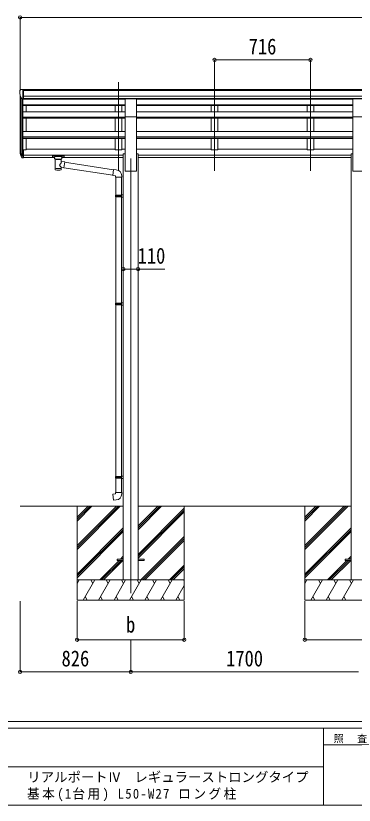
# Model space of a CAD drawing. Units: millimetres at full size, sheet at 1:25. Extents: x -6988 to 7066, y -4877 to 4823.
# Drawn here: x -8 to 2519, y -4877 to 1015 of the extents above; entities that cross this region are included whole.
import ezdxf
from ezdxf.enums import TextEntityAlignment as Align

# ---------------------------------------------------------------- set-up
doc = ezdxf.new("R2010")
doc.units = ezdxf.units.MM
doc.header["$LTSCALE"] = 25
doc.header["$PDMODE"] = 32
doc.header["$PDSIZE"] = 25
for name, color, linetype, lineweight in [('0-0_0', 7, 'Continuous', 9), ('0-1_本体', 4, 'Continuous', 9), ('0-2_部品', 7, 'Continuous', 9), ('0-8_PARTS2', 2, 'Continuous', 9), ('0-A_寸法', 6, 'Continuous', 9), ('F-0_240', 7, 'Continuous', 9)]:
    doc.layers.add(name, color=color, linetype=linetype, lineweight=lineweight)
doc.styles.add('ＭＳ ゴシック', font='')
doc.styles.get('ＭＳ ゴシック').set_extended_font_data('MS Gothic')

msp = doc.modelspace()

# ---------------------------------------------------------------- linework, layer by layer
at = {"layer": '0-0_0'}
for p, q in [((24.13, -2645.47), (795.13, -2645.47)), ((450.13, -2645.47), (450.13, -3345.47)), ((450.13, -2939.65), (744.31, -2645.47)), ((450.13, -2953.79), (758.45, -2645.47)), ((450.13, -2967.93), (772.6, -2645.47)), ((450.13, -2755.8), (560.46, -2645.47)), ((450.13, -2741.66), (546.32, -2645.47)), ((450.13, -2727.52), (532.18, -2645.47)), ((905.13, -2645.47), (2495.13, -2645.47)), ((905.13, -2821.3), (1080.96, -2645.47)), ((905.13, -2807.16), (1066.82, -2645.47)), ((905.13, -2793.02), (1052.68, -2645.47)), ((1250.13, -2645.47), (1250.13, -3345.47)), ((2150.13, -2645.47), (2150.13, -3345.47)), ((2150.13, -2939.65), (2444.31, -2645.47)), ((2150.13, -2953.79), (2458.45, -2645.47)), ((2150.13, -2967.93), (2472.6, -2645.47)), ((2150.13, -2755.8), (2260.46, -2645.47)), ((2150.13, -2741.66), (2246.32, -2645.47)), ((2150.13, -2727.52), (2232.18, -2645.47)), ((905.13, -3005.15), (1250.13, -2660.15)), ((905.13, -3019.29), (1250.13, -2674.29)), ((905.13, -3033.43), (1250.13, -2688.44)), ((450.13, -3151.78), (795.13, -2806.78)), ((450.13, -3165.92), (795.13, -2820.93)), ((2150.13, -3151.78), (2495.13, -2806.78)), ((2150.13, -3165.92), (2495.13, -2820.93)), ((450.13, -3180.07), (795.13, -2835.07)), ((926.94, -3195.47), (1250.13, -2872.28)), ((941.08, -3195.47), (1250.13, -2886.43)), ((2150.13, -3180.07), (2495.13, -2835.07)), ((955.23, -3195.47), (1250.13, -2900.57)), ((618.57, -3195.47), (764.07, -3049.97)), ((632.72, -3195.47), (778.22, -3049.97)), ((646.86, -3195.47), (792.36, -3049.97)), ((773.07, -3040.97), (795.13, -3018.91)), ((787.22, -3040.97), (795.13, -3033.06)), ((2318.57, -3195.47), (2464.07, -3049.97)), ((2332.72, -3195.47), (2478.22, -3049.97)), ((2346.86, -3195.47), (2492.36, -3049.97)), ((2473.07, -3040.97), (2495.13, -3018.91)), ((2487.22, -3040.97), (2495.13, -3033.06)), ((1139.07, -3195.47), (1250.13, -3084.41)), ((1153.22, -3195.47), (1250.13, -3098.56)), ((1167.36, -3195.47), (1250.13, -3112.7)), ((1250.13, -3195.47), (450.13, -3195.47)), ((450.13, -3222.98), (466.01, -3195.47)), ((494.88, -3345.47), (581.48, -3195.47)), ((566.48, -3221.45), (551.48, -3195.47)), ((610.35, -3345.47), (696.95, -3195.47)), ((681.95, -3221.45), (666.95, -3195.47)), ((725.82, -3345.47), (812.42, -3195.47)), ((797.42, -3221.45), (782.42, -3195.47)), ((841.29, -3345.47), (927.89, -3195.47)), ((912.89, -3221.45), (897.89, -3195.47)), ((956.76, -3345.47), (1043.36, -3195.47)), ((1028.36, -3221.45), (1013.36, -3195.47)), ((1072.23, -3345.47), (1158.83, -3195.47)), ((1128.83, -3195.47), (1143.83, -3221.45)), ((1187.7, -3345.47), (1250.13, -3237.33)), ((1244.3, -3195.47), (1250.13, -3205.57)), ((2950.13, -3195.47), (2150.13, -3195.47)), ((2150.13, -3222.98), (2166.01, -3195.47)), ((2194.88, -3345.47), (2281.48, -3195.47)), ((2266.48, -3221.45), (2251.48, -3195.47)), ((2310.35, -3345.47), (2396.95, -3195.47)), ((2381.95, -3221.45), (2366.95, -3195.47)), ((2425.82, -3345.47), (2512.42, -3195.47)), ((2497.42, -3221.45), (2482.42, -3195.47)), ((450.13, -3345.47), (1250.13, -3345.47)), ((509.88, -3319.49), (524.87, -3345.47)), ((625.35, -3319.49), (640.35, -3345.47)), ((740.82, -3319.49), (755.82, -3345.47)), ((856.29, -3319.49), (871.29, -3345.47)), ((971.76, -3319.49), (986.76, -3345.47)), ((1087.23, -3319.49), (1102.23, -3345.47)), ((1202.7, -3319.49), (1217.7, -3345.47)), ((2150.13, -3345.47), (2950.13, -3345.47)), ((2209.88, -3319.49), (2224.87, -3345.47)), ((2325.35, -3319.49), (2340.35, -3345.47)), ((2440.82, -3319.49), (2455.82, -3345.47))]:
    msp.add_line(p, q, dxfattribs=at)
at = {"layer": '0-1_本体'}
for p, q in [((24.13, 13.8), (24.13, 427.31)), ((50.63, 464.06), (5049.63, 464.06)), ((50.63, 458.71), (5049.63, 458.71)), ((50.63, 415.19), (5049.63, 415.19)), ((28.41, 408.51), (28.41, -10.47)), ((38.13, 393.16), (38.13, -28.47)), ((44.13, 393.68), (44.13, 15.97)), ((44.13, 392.19), (807.63, 392.19)), ((50.63, 397.52), (5049.63, 397.52)), ((807.63, 395.14), (50.63, 395.14)), ((735.13, 395.14), (735.13, 392.19)), ((785.13, 395.14), (785.13, 392.19)), ((892.63, 395.14), (2507.63, 395.14)), ((892.63, 392.19), (2507.63, 392.19)), ((1451.13, 395.14), (1451.13, 392.19)), ((1501.13, 395.14), (1501.13, 392.19)), ((2167.13, 395.14), (2167.13, 392.19)), ((2217.13, 395.14), (2217.13, 392.19)), ((44.13, 350.23), (807.63, 350.23)), ((44.13, 348.54), (807.63, 348.54)), ((44.13, 344.75), (807.63, 344.75)), ((44.13, 299.33), (807.63, 299.33)), ((69.13, 299.33), (69.13, 344.75)), ((735.13, 344.75), (735.13, 299.33)), ((785.13, 344.75), (785.13, 299.33)), ((892.63, 350.23), (2507.63, 350.23)), ((892.63, 348.54), (2507.63, 348.54)), ((892.63, 344.75), (2507.63, 344.75)), ((892.63, 299.33), (2507.63, 299.33)), ((1451.13, 344.75), (1451.13, 299.33)), ((1501.13, 344.75), (1501.13, 299.33)), ((2167.13, 344.75), (2167.13, 299.33)), ((2217.13, 344.75), (2217.13, 299.33)), ((44.13, 258.74), (807.63, 258.74)), ((44.13, 257.06), (807.63, 257.06)), ((44.13, 250.19), (807.63, 250.19)), ((69.13, 151.09), (69.13, 250.19)), ((735.13, 250.19), (735.13, 151.09)), ((785.13, 250.19), (785.13, 151.09)), ((807.63, -145.47), (807.63, 261.49)), ((892.63, -145.47), (892.63, 261.49)), ((892.63, 258.74), (2507.63, 258.74)), ((892.63, 257.06), (2507.63, 257.06)), ((892.63, 250.19), (2507.63, 250.19)), ((1451.13, 250.19), (1451.13, 151.09)), ((1501.13, 250.19), (1501.13, 151.09)), ((2167.13, 250.19), (2167.13, 151.09)), ((2217.13, 250.19), (2217.13, 151.09)), ((2507.63, -145.47), (2507.63, 261.49)), ((44.13, 151.09), (807.63, 151.09)), ((892.63, 151.09), (2507.63, 151.09)), ((44.13, 111.95), (807.63, 111.95)), ((44.13, 110.28), (807.63, 110.28)), ((44.13, 100.64), (807.63, 100.64)), ((69.13, 15.14), (69.13, 100.64)), ((735.13, 100.64), (735.13, 15.14)), ((892.63, 111.95), (2507.63, 111.95)), ((892.63, 110.28), (2507.63, 110.28)), ((892.63, 100.64), (2507.63, 100.64)), ((1451.13, 100.64), (1451.13, 15.14)), ((2167.13, 100.64), (2167.13, 15.14)), ((50.63, 15.14), (69.13, 15.14)), ((69.13, 20.35), (735.13, 20.35)), ((785.13, 20.35), (807.63, 20.35)), ((892.63, 20.35), (1451.13, 20.35)), ((1501.13, 20.35), (2167.13, 20.35)), ((2217.13, 20.35), (2507.63, 20.35)), ((50.63, -23.95), (795.13, -23.95)), ((50.63, -25.33), (795.13, -25.33)), ((50.63, -42.51), (282.13, -42.51)), ((336.13, -42.51), (795.13, -42.51)), ((795.13, -15.47), (807.63, -15.47)), ((795.13, -15.47), (795.13, -3195.47)), ((892.63, -15.47), (905.13, -15.47)), ((905.13, -15.47), (905.13, -3195.47)), ((905.13, -23.95), (2495.13, -23.95)), ((905.13, -25.33), (2495.13, -25.33)), ((905.13, -42.51), (2495.13, -42.51)), ((2495.13, -15.47), (2507.63, -15.47)), ((2495.13, -15.47), (2495.13, -3195.47)), ((807.63, -145.47), (892.63, -145.47)), ((2507.63, -145.47), (2592.63, -145.47))]:
    msp.add_line(p, q, dxfattribs=at)
for points in [[(785.13, 100.64), (785.13, 15.14), (735.13, 15.14)], [(1501.13, 100.64), (1501.13, 15.14), (1451.13, 15.14)], [(2217.13, 100.64), (2217.13, 15.14), (2167.13, 15.14)]]:
    msp.add_lwpolyline(points, dxfattribs=at)
at = {"layer": '0-2_部品'}
for p, q in [((22.13, 456.3), (22.13, 455.67)), ((29.04, 465.1), (24.97, 459.29)), ((32.13, 465.67), (29.8, 465.52)), ((32.13, 465.67), (50.63, 465.67)), ((44.13, 392.68), (44.13, 465.67)), ((50.63, 465.67), (60.63, 465.58)), ((50.63, 393.68), (50.63, 465.67)), ((60.63, 463.48), (60.63, 465.58)), ((36.51, 394.5), (27.23, 410.56)), ((44.13, 392.68), (38.92, 393)), ((50.63, 393.68), (44.13, 393.68)), ((807.63, 395.64), (892.63, 395.64)), ((807.63, 261.49), (807.63, 395.64)), ((892.63, 261.49), (892.63, 395.64)), ((2507.63, 395.64), (2592.63, 395.64)), ((2507.63, 261.49), (2507.63, 395.64)), ((807.63, 261.49), (892.63, 261.49)), ((2507.63, 261.49), (2592.63, 261.49)), ((44.13, 15.97), (44.13, -45.91)), ((50.63, 15.97), (44.13, 15.97)), ((50.63, 15.97), (50.63, -45.09)), ((26.52, -10.07), (36.69, -29.24)), ((37.7, -27.99), (27.94, -9.58)), ((29.11, -26.93), (36.69, -44.41)), ((44.13, -28.74), (39, -28.74)), ((44.13, -30.74), (39.29, -30.74)), ((44.13, -45.91), (39.29, -45.91)), ((50.63, -22.34), (44.13, -22.34)), ((50.63, -27.74), (44.13, -27.74)), ((50.63, -45.09), (44.13, -45.09)), ((265.63, -30.81), (265.63, -41.57)), ((265.63, -31), (265.63, -32.54)), ((267.63, -30.14), (350.63, -30.14)), ((267.63, -32.32), (350.63, -32.32)), ((267.63, -42.23), (282.13, -42.23)), ((282.13, -49.04), (282.13, -38.76)), ((286.23, -53.54), (286.21, -133.83)), ((332.03, -71.11), (332.03, -53.53)), ((336.13, -49.04), (336.13, -38.76)), ((336.13, -42.23), (350.63, -42.23)), ((352.63, -30.81), (352.63, -41.57)), ((357.25, -75.02), (332.03, -71.11)), ((332.05, -133.83), (332.03, -117.2)), ((332.03, -117.45), (350.23, -120.28)), ((357.25, -75.02), (350.23, -120.28)), ((721.07, -133.52), (356.94, -77.03)), ((717.4, -175.46), (350.5, -118.54)), ((742.05, -133.65), (721.22, -131.82)), ((737.13, -189.39), (783.13, -189.39)), ((739.13, -189.39), (739.13, -323.38)), ((781.13, -189.39), (781.13, -320.83)), ((783.13, -189.39), (783.13, -178.47)), ((737.13, -325.38), (738.13, -323.38)), ((737.13, -325.38), (781.13, -325.38)), ((737.13, -325.38), (737.13, -333.38)), ((737.13, -333.38), (781.13, -333.38)), ((737.13, -333.38), (738.13, -335.38)), ((738.13, -323.38), (781.13, -323.38)), ((738.13, -335.38), (781.13, -335.38)), ((739.13, -335.38), (739.13, -1129.57)), ((776.65, -325.38), (776.22, -323.38)), ((779.13, -320.88), (795.13, -320.41)), ((779.13, -322.88), (779.13, -320.88)), ((779.13, -322.88), (781.13, -322.88)), ((779.13, -337.88), (779.13, -335.88)), ((779.13, -337.88), (795.13, -338.35)), ((781.13, -337.94), (781.13, -1127.01)), ((795.13, -320.41), (795.13, -338.35)), ((737.13, -1131.57), (738.13, -1129.57)), ((737.13, -1131.57), (781.13, -1131.57)), ((737.13, -1131.57), (737.13, -1139.57)), ((737.13, -1139.57), (781.13, -1139.57)), ((737.13, -1139.57), (738.13, -1141.57)), ((738.13, -1129.57), (781.13, -1129.57)), ((738.13, -1141.57), (781.13, -1141.57)), ((739.13, -1141.57), (739.13, -2424.73)), ((776.65, -1131.57), (776.22, -1129.57)), ((779.13, -1127.07), (795.13, -1126.6)), ((779.13, -1129.07), (779.13, -1127.07)), ((779.13, -1129.07), (781.13, -1129.07)), ((779.13, -1144.07), (779.13, -1142.07)), ((779.13, -1144.07), (795.13, -1144.54)), ((781.13, -1144.13), (781.13, -2422.17)), ((795.13, -1126.6), (795.13, -1144.54)), ((737.13, -2426.73), (738.13, -2424.73)), ((737.13, -2426.73), (781.13, -2426.73)), ((737.13, -2426.73), (737.13, -2434.73)), ((737.13, -2434.73), (781.13, -2434.73)), ((737.13, -2434.73), (738.13, -2436.73)), ((738.13, -2424.73), (781.13, -2424.73)), ((738.13, -2436.73), (781.13, -2436.73)), ((739.13, -2436.73), (739.13, -2542.87)), ((776.65, -2426.73), (776.22, -2424.73)), ((779.13, -2422.23), (795.13, -2421.76)), ((779.13, -2424.23), (779.13, -2422.23)), ((779.13, -2424.23), (781.13, -2424.23)), ((779.13, -2439.23), (779.13, -2437.23)), ((779.13, -2439.23), (795.13, -2439.7)), ((781.13, -2439.29), (781.13, -2542.87)), ((795.13, -2421.76), (795.13, -2439.7)), ((737.13, -2542.87), (783.13, -2542.87)), ((737.13, -2552.87), (737.13, -2542.87)), ((783.13, -2542.87), (783.13, -2553.79))]:
    msp.add_line(p, q, dxfattribs=at)
at = {"layer": '0-2_部品', "color": 4}
for p, q in [((750.13, -3040.97), (750.13, -3049.97)), ((795.13, -3040.97), (750.13, -3040.97)), ((795.13, -3049.97), (750.13, -3049.97)), ((950.13, -3040.97), (905.13, -3040.97)), ((950.13, -3049.97), (905.13, -3049.97)), ((950.13, -3040.97), (950.13, -3049.97)), ((2450.13, -3040.97), (2450.13, -3049.97)), ((2495.13, -3040.97), (2450.13, -3040.97)), ((2495.13, -3049.97), (2450.13, -3049.97))]:
    msp.add_line(p, q, dxfattribs=at)
at = {"layer": '0-2_部品'}
for points in [[(265.63, -30.81), (265.67, -30.61), (265.75, -30.47), (265.85, -30.38), (265.95, -30.32), (266.07, -30.27), (266.37, -30.21), (266.86, -30.17), (267.4, -30.14), (267.63, -30.14)], [(265.63, -41.57), (265.67, -41.76), (265.75, -41.9), (265.85, -41.99), (265.95, -42.05), (266.07, -42.1), (266.37, -42.16), (266.86, -42.21), (267.4, -42.23), (267.63, -42.23)], [(282.17, -48.98), (282.15, -49.34), (282.39, -50.3), (282.91, -51.18), (283.72, -52.02), (284.83, -52.81), (286.23, -53.54)], [(332.03, -53.53), (332.26, -53.43), (333.62, -52.7), (334.73, -51.85), (335.49, -50.99), (335.95, -50.09), (336.12, -49.2)], [(350.63, -30.14), (350.98, -30.15), (351.51, -30.17), (351.96, -30.22), (352.27, -30.3), (352.44, -30.4), (352.56, -30.54), (352.62, -30.72), (352.63, -30.81)], [(350.63, -42.23), (350.98, -42.23), (351.51, -42.2), (351.96, -42.15), (352.27, -42.07), (352.44, -41.97), (352.56, -41.84), (352.62, -41.66), (352.63, -41.57)], [(721.22, -131.82), (717.21, -177.65), (737.13, -179.39), (737.13, -189.39)], [(776.65, -325.38), (776.65, -333.38), (776.22, -335.38)], [(779.13, -335.88), (781.13, -335.88), (781.13, -322.88)], [(776.65, -1131.57), (776.65, -1139.57), (776.22, -1141.57)], [(779.13, -1142.07), (781.13, -1142.07), (781.13, -1129.07)], [(776.65, -2426.73), (776.65, -2434.73), (776.22, -2436.73)], [(779.13, -2437.23), (781.13, -2437.23), (781.13, -2424.23)], [(742.05, -2598.62), (721.22, -2600.44), (717.21, -2554.61), (737.13, -2552.87)]]:
    msp.add_lwpolyline(points, dxfattribs=at)
for centre, radius, start, end in [((25.13, 456.3), 3, 93, 180), ((224.13, 455.67), 202, 180, 192.90261), ((29.86, 464.53), 1, 93.5, 145), ((39.11, 396), 3, 210, 266.5), ((112.79, 12.1), 89.07, 174.49576, 194.41188), ((112.08, 16.38), 88.05, 177.22392, 197.21071), ((157.35, 9.15), 133.22, 183.27987, 195.71302), ((39.29, -27.74), 3, 210, 270), ((39.29, -42.91), 3, 210, 270), ((39, -27.24), 1.5, 210, 270), ((738.13, -178.47), 45, 0, 85), ((738.13, -2553.79), 45, 275, 0)]:
    msp.add_arc(centre, radius, start, end, dxfattribs=at)
for centre, major_axis, ratio, start_param, end_param in [((267.63, -32.54), (2, 0), 0.109601, 1.5707963, 3.1415927), ((309.13, -38.76), (27, 0), 0.122176, 6.2831853, 9.424778), ((309.14, -53.99), (-22.91, 0.42), 0.072511, 0.0008029, 1.5715993), ((309.14, -55.62), (-22.91, 0.42), 0.072511, 0.0008029, 1.5715993), ((309.12, -53.99), (22.92, 0.42), 0.07247, 4.71158, 6.2823764), ((309.12, -55.62), (22.92, 0.42), 0.07247, 4.71158, 6.2823764), ((320.13, -49.04), (16, 0), 0.361356, 6.2636979, 6.2831853), ((350.63, -32.54), (2, 0), 0.109601, 0, 1.5707963), ((309.13, -97.65), (-22.81, -26.62), 0.234429, 1.6855472, 3.1268519), ((311.69, -95.01), (20.32, -22.25), 0.045535, 0.0389954, 1.3075346), ((309.13, -133.83), (22.92, 0), 0.101955, 3.1415499, 6.2833984), ((309.13, -121.39), (22.91, 0), 0.122865, 3.1415927, 6.2831853)]:
    msp.add_ellipse(centre, major_axis=major_axis, ratio=ratio, start_param=start_param, end_param=end_param, dxfattribs=at)
at = {"layer": '0-8_PARTS2'}
for p, q in [((760.13, -143.13), (760.13, 519.4)), ((1476.13, -143.13), (1476.13, 519.4)), ((2192.13, -143.13), (2192.13, 519.4)), ((850.13, -49.33), (850.13, -3295.47))]:
    msp.add_line(p, q, dxfattribs=at)
at = {"layer": '0-A_寸法'}
for p, q in [((24.13, 1002.89), (24.13, 457.26)), ((24.13, 1002.89), (5076.13, 1002.89)), ((1476.13, 686.27), (1476.13, 457.26)), ((1476.13, 686.27), (2192.13, 686.27)), ((2192.13, 686.27), (2192.13, 457.26)), ((795.13, -875.65), (905.13, -875.65)), ((905.13, -875.65), (1105.13, -875.65)), ((24.13, -3881.84), (24.13, -3352.89)), ((450.13, -3641.86), (450.13, -3352.89)), ((1250.13, -3641.86), (1250.13, -3352.89)), ((2150.13, -3641.86), (2150.13, -3352.89)), ((450.13, -3641.86), (1250.13, -3641.86)), ((850.13, -3881.84), (850.13, -3641.86)), ((2150.13, -3641.86), (2950.13, -3641.86)), ((24.13, -3881.84), (850.13, -3881.84)), ((850.13, -3881.84), (2550.13, -3881.84))]:
    msp.add_line(p, q, dxfattribs=at)
for p in [(24.13, 1002.89), (1476.13, 686.27), (2192.13, 686.27), (795.13, -875.65), (905.13, -875.65), (450.13, -3641.86), (1250.13, -3641.86), (2150.13, -3641.86), (24.13, -3881.84), (850.13, -3881.84)]:
    msp.add_point(p, dxfattribs=at)
at = {"layer": 'F-0_240', "color": 5}
for p, q in [((-6987.88, -4252.21), (6712.12, -4252.21)), ((-6987.88, -4302.21), (4489.82, -4302.21)), ((2289.82, -4302.21), (2289.82, -4877.21)), ((2289.82, -4427.21), (3789.82, -4427.21)), ((-2835.18, -4589.71), (2289.82, -4589.71)), ((-6987.88, -4877.21), (6712.12, -4877.21))]:
    msp.add_line(p, q, dxfattribs=at)

# ---------------------------------------------------------------- texts
at = {"layer": '0-A_寸法', "color": 7, "style": 'ＭＳ ゴシック', "width": 0.85}
for s, p in [('716', (1731.01, 691.27)), ('110', (902.01, -870.65)), ('b', (815.76, -3624.36)), ('826', (334.01, -3876.84)), ('1700', (1562.63, -3876.84))]:
    msp.add_text(s, height=119.1, dxfattribs=at).set_placement(p, align=Align.BOTTOM_LEFT)
at = {"layer": 'F-0_240', "style": 'ＭＳ ゴシック'}
msp.add_text('リアルポートⅣ\u3000レギュラーストロングタイプ', height=73.31, dxfattribs=at).set_placement((78.1, -4725.87), align=Align.BOTTOM_LEFT)
at = {"layer": 'F-0_240', "attachment_point": 7, "style": 'ＭＳ ゴシック'}
for s, insert, char_height in [('\\T1.17;照\u3000査', (2364.83, -4414.71), 54.99), ('\\T1.19;\\W0.95;基本(1台用)\\~L50-W27\\~ロング柱', (75.55, -4847.54), 73.31)]:
    msp.add_mtext(s, dxfattribs=dict(at, insert=insert, char_height=char_height))

doc.saveas('drawing.dxf')
